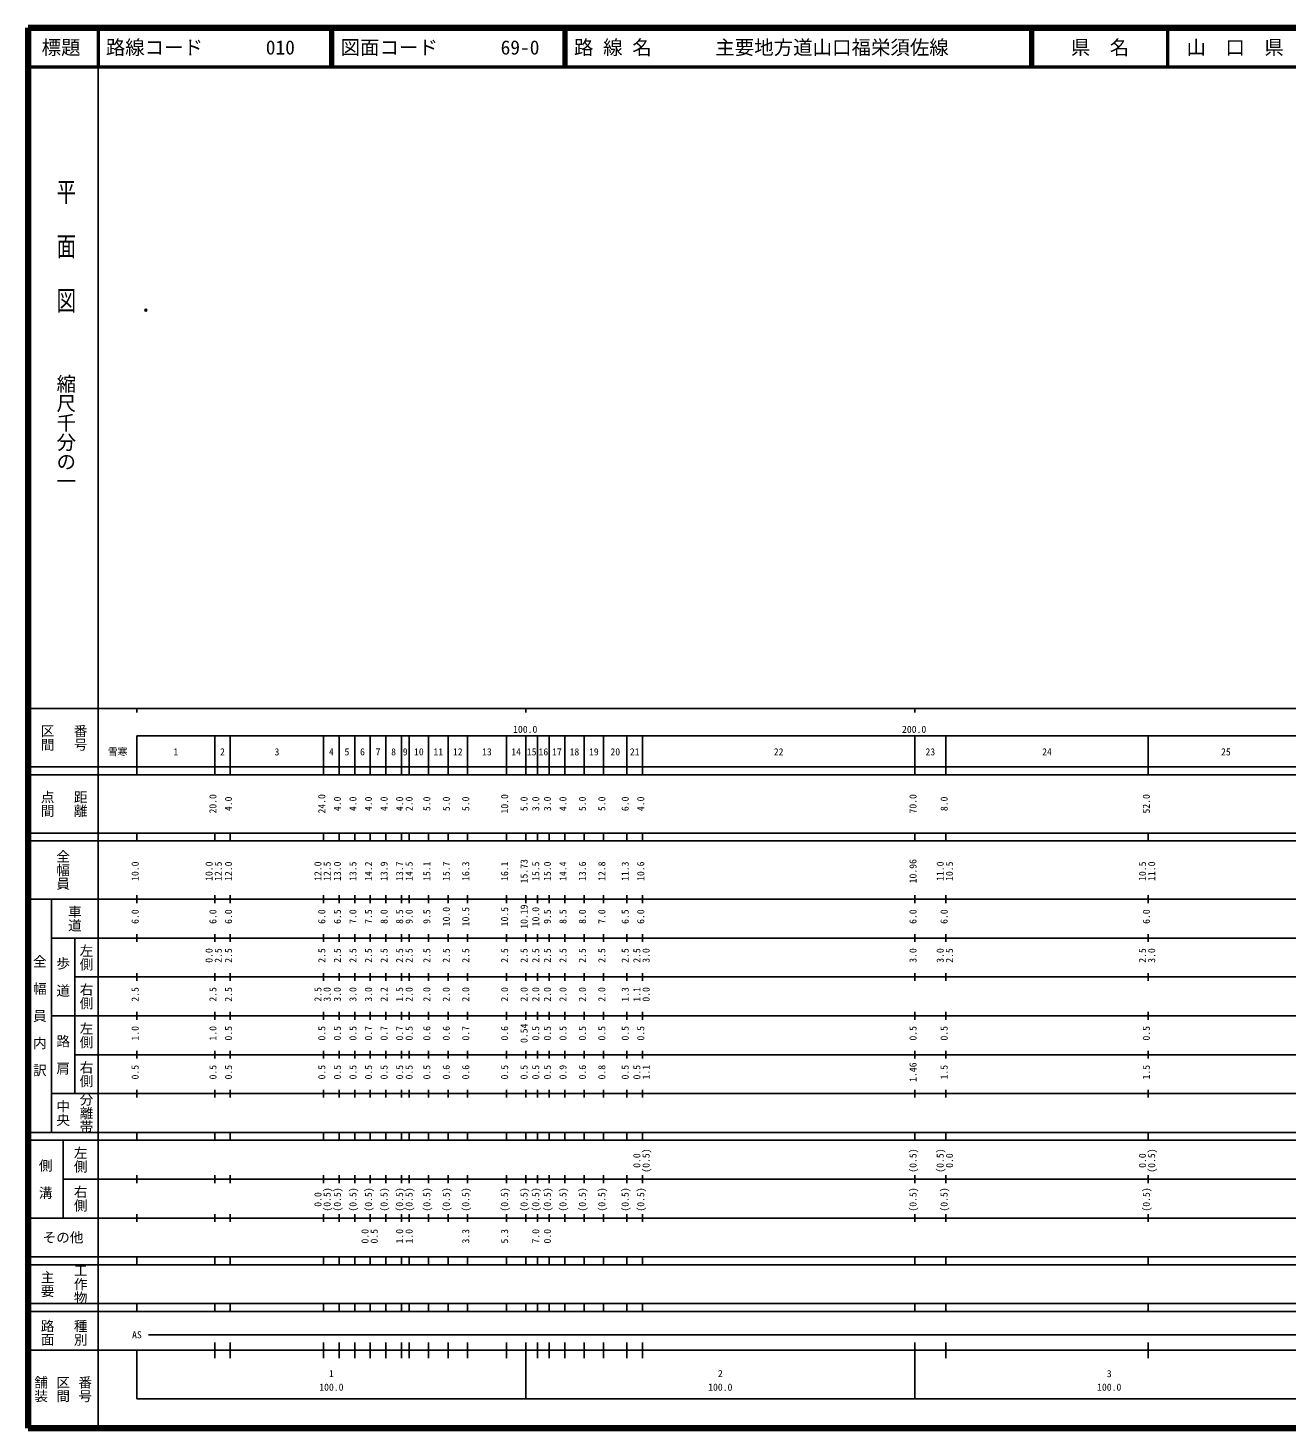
# Model space of a CAD drawing. Units: millimetres on the paper. Extents: x 40 to 680, y 20 to 380.
# Drawn here: x 40 to 363.7, y 20 to 380 of the extents above; entities that cross this region are included whole.
import ezdxf
from ezdxf.enums import TextEntityAlignment as Align

# ---------------------------------------------------------------- set-up
doc = ezdxf.new("R2010")
doc.units = ezdxf.units.MM
doc.header["$PDMODE"] = 32
doc.header["$PDSIZE"] = 0.5
doc.layers.add('M-OTRS', color=6, linetype='Continuous')
doc.layers.add('M-TTL-TXT', color=7, linetype='Continuous')
for name, color, linetype, lineweight in [('M-TTL', 2, 'Continuous', 140), ('M-TTL-BAND', 7, 'Continuous', 25), ('M-TTL-LINE', 7, 'Continuous', 50)]:
    doc.layers.add(name, color=color, linetype=linetype, lineweight=lineweight)
doc.styles.add('@ＭＳ ゴシック', font='')
doc.styles.add('ＭＳ ゴシック', font='')
doc.styles.get('@ＭＳ ゴシック').set_extended_font_data('@MS Gothic')
doc.styles.get('ＭＳ ゴシック').set_extended_font_data('MS Gothic')

msp = doc.modelspace()

# ---------------------------------------------------------------- linework, layer by layer
at = {"layer": 'M-OTRS'}
msp.add_point((70.319, 307.427), dxfattribs=at)
at = {"layer": 'M-TTL'}
for p, q in [((40, 380), (40, 20)), ((680, 380), (40, 380)), ((40, 20), (680, 20))]:
    msp.add_line(p, q, dxfattribs=at)
at = {"layer": 'M-TTL-BAND'}
for p, q in [((58, 370), (58, 20)), ((40, 205), (579, 205)), ((68, 205), (68, 204)), ((168, 205), (168, 204)), ((268, 205), (268, 204)), ((68, 198), (579, 198)), ((68, 198), (68, 188)), ((88, 188), (88, 198)), ((92, 188), (92, 198)), ((116, 188), (116, 198)), ((120, 188), (120, 198)), ((124, 188), (124, 198)), ((128, 188), (128, 198)), ((132, 188), (132, 198)), ((136, 188), (136, 198)), ((138, 188), (138, 198)), ((143, 188), (143, 198)), ((148, 188), (148, 198)), ((153, 188), (153, 198)), ((163, 188), (163, 198)), ((168, 188), (168, 198)), ((171, 188), (171, 198)), ((174, 188), (174, 198)), ((178, 188), (178, 198)), ((183, 188), (183, 198)), ((188, 188), (188, 198)), ((194, 188), (194, 198)), ((198, 188), (198, 198)), ((268, 188), (268, 198)), ((276, 188), (276, 198)), ((328, 188), (328, 198)), ((40, 190), (579, 190)), ((40, 188), (579, 188)), ((40, 173), (579, 173)), ((68, 171), (68, 173)), ((88, 171), (88, 173)), ((92, 171), (92, 173)), ((116, 171), (116, 173)), ((120, 171), (120, 173)), ((124, 171), (124, 173)), ((128, 171), (128, 173)), ((132, 171), (132, 173)), ((136, 171), (136, 173)), ((138, 171), (138, 173)), ((143, 171), (143, 173)), ((148, 171), (148, 173)), ((153, 171), (153, 173)), ((163, 171), (163, 173)), ((168, 171), (168, 173)), ((171, 171), (171, 173)), ((174, 171), (174, 173)), ((178, 171), (178, 173)), ((183, 171), (183, 173)), ((188, 171), (188, 173)), ((194, 171), (194, 173)), ((198, 171), (198, 173)), ((268, 171), (268, 173)), ((276, 171), (276, 173)), ((328, 171), (328, 173)), ((40, 171), (579, 171)), ((40, 156), (579, 156)), ((46, 96), (46, 156)), ((68, 155), (68, 157)), ((88, 155), (88, 157)), ((92, 155), (92, 157)), ((116, 155), (116, 157)), ((120, 155), (120, 157)), ((124, 155), (124, 157)), ((128, 155), (128, 157)), ((132, 155), (132, 157)), ((136, 155), (136, 157)), ((138, 155), (138, 157)), ((143, 155), (143, 157)), ((148, 155), (148, 157)), ((153, 155), (153, 157)), ((163, 155), (163, 157)), ((168, 155), (168, 157)), ((171, 155), (171, 157)), ((174, 155), (174, 157)), ((178, 155), (178, 157)), ((183, 155), (183, 157)), ((188, 155), (188, 157)), ((194, 155), (194, 157)), ((198, 155), (198, 157)), ((268, 155), (268, 157)), ((276, 155), (276, 157)), ((328, 155), (328, 157)), ((46, 146), (579, 146)), ((52, 146), (52, 106)), ((68, 145), (68, 147)), ((88, 145), (88, 147)), ((92, 145), (92, 147)), ((116, 145), (116, 147)), ((120, 145), (120, 147)), ((124, 145), (124, 147)), ((128, 145), (128, 147)), ((132, 145), (132, 147)), ((136, 145), (136, 147)), ((138, 145), (138, 147)), ((143, 145), (143, 147)), ((148, 145), (148, 147)), ((153, 145), (153, 147)), ((163, 145), (163, 147)), ((168, 145), (168, 147)), ((171, 145), (171, 147)), ((174, 145), (174, 147)), ((178, 145), (178, 147)), ((183, 145), (183, 147)), ((188, 145), (188, 147)), ((194, 145), (194, 147)), ((198, 145), (198, 147)), ((268, 145), (268, 147)), ((276, 145), (276, 147)), ((328, 145), (328, 147)), ((68, 135), (68, 137)), ((88, 135), (88, 137)), ((92, 135), (92, 137)), ((116, 135), (116, 137)), ((120, 135), (120, 137)), ((124, 135), (124, 137)), ((128, 135), (128, 137)), ((132, 135), (132, 137)), ((136, 135), (136, 137)), ((138, 135), (138, 137)), ((143, 135), (143, 137)), ((148, 135), (148, 137)), ((153, 135), (153, 137)), ((163, 135), (163, 137)), ((168, 135), (168, 137)), ((171, 135), (171, 137)), ((174, 135), (174, 137)), ((178, 135), (178, 137)), ((183, 135), (183, 137)), ((188, 135), (188, 137)), ((194, 135), (194, 137)), ((198, 135), (198, 137)), ((268, 135), (268, 137)), ((276, 135), (276, 137)), ((328, 135), (328, 137)), ((52, 136), (579, 136)), ((46, 126), (579, 126)), ((68, 125), (68, 127)), ((88, 125), (88, 127)), ((92, 125), (92, 127)), ((116, 125), (116, 127)), ((120, 125), (120, 127)), ((124, 125), (124, 127)), ((128, 125), (128, 127)), ((132, 125), (132, 127)), ((136, 125), (136, 127)), ((138, 125), (138, 127)), ((143, 125), (143, 127)), ((148, 125), (148, 127)), ((153, 125), (153, 127)), ((163, 125), (163, 127)), ((168, 125), (168, 127)), ((171, 125), (171, 127)), ((174, 125), (174, 127)), ((178, 125), (178, 127)), ((183, 125), (183, 127)), ((188, 125), (188, 127)), ((194, 125), (194, 127)), ((198, 125), (198, 127)), ((268, 125), (268, 127)), ((276, 125), (276, 127)), ((328, 125), (328, 127)), ((52, 116), (579, 116)), ((68, 115), (68, 117)), ((88, 115), (88, 117)), ((92, 115), (92, 117)), ((116, 115), (116, 117)), ((120, 115), (120, 117)), ((124, 115), (124, 117)), ((128, 115), (128, 117)), ((132, 115), (132, 117)), ((136, 115), (136, 117)), ((138, 115), (138, 117)), ((143, 115), (143, 117)), ((148, 115), (148, 117)), ((153, 115), (153, 117)), ((163, 115), (163, 117)), ((168, 115), (168, 117)), ((171, 115), (171, 117)), ((174, 115), (174, 117)), ((178, 115), (178, 117)), ((183, 115), (183, 117)), ((188, 115), (188, 117)), ((194, 115), (194, 117)), ((198, 115), (198, 117)), ((268, 115), (268, 117)), ((276, 115), (276, 117)), ((328, 115), (328, 117)), ((46, 106), (579, 106)), ((68, 105), (68, 107)), ((88, 105), (88, 107)), ((92, 105), (92, 107)), ((116, 105), (116, 107)), ((120, 105), (120, 107)), ((124, 105), (124, 107)), ((128, 105), (128, 107)), ((132, 105), (132, 107)), ((136, 105), (136, 107)), ((138, 105), (138, 107)), ((143, 105), (143, 107)), ((148, 105), (148, 107)), ((153, 105), (153, 107)), ((163, 105), (163, 107)), ((168, 105), (168, 107)), ((171, 105), (171, 107)), ((174, 105), (174, 107)), ((178, 105), (178, 107)), ((183, 105), (183, 107)), ((188, 105), (188, 107)), ((194, 105), (194, 107)), ((198, 105), (198, 107)), ((268, 105), (268, 107)), ((276, 105), (276, 107)), ((328, 105), (328, 107)), ((40, 96), (579, 96)), ((40, 94), (579, 94)), ((49, 94), (49, 74)), ((68, 94), (68, 96)), ((88, 94), (88, 96)), ((92, 94), (92, 96)), ((116, 94), (116, 96)), ((120, 94), (120, 96)), ((124, 94), (124, 96)), ((128, 94), (128, 96)), ((132, 94), (132, 96)), ((136, 94), (136, 96)), ((138, 94), (138, 96)), ((143, 94), (143, 96)), ((148, 94), (148, 96)), ((153, 94), (153, 96)), ((163, 94), (163, 96)), ((168, 94), (168, 96)), ((171, 94), (171, 96)), ((174, 94), (174, 96)), ((178, 94), (178, 96)), ((183, 94), (183, 96)), ((188, 94), (188, 96)), ((194, 94), (194, 96)), ((198, 94), (198, 96)), ((268, 94), (268, 96)), ((276, 94), (276, 96)), ((328, 94), (328, 96)), ((49, 84), (579, 84)), ((68, 83), (68, 85)), ((88, 83), (88, 85)), ((92, 83), (92, 85)), ((116, 83), (116, 85)), ((120, 83), (120, 85)), ((124, 83), (124, 85)), ((128, 83), (128, 85)), ((132, 83), (132, 85)), ((136, 83), (136, 85)), ((138, 83), (138, 85)), ((143, 83), (143, 85)), ((148, 83), (148, 85)), ((153, 83), (153, 85)), ((163, 83), (163, 85)), ((168, 83), (168, 85)), ((171, 83), (171, 85)), ((174, 83), (174, 85)), ((178, 83), (178, 85)), ((183, 83), (183, 85)), ((188, 83), (188, 85)), ((194, 83), (194, 85)), ((198, 83), (198, 85)), ((268, 83), (268, 85)), ((276, 83), (276, 85)), ((328, 83), (328, 85)), ((40, 74), (579, 74)), ((68, 73), (68, 75)), ((88, 73), (88, 75)), ((92, 73), (92, 75)), ((116, 73), (116, 75)), ((120, 73), (120, 75)), ((124, 73), (124, 75)), ((128, 73), (128, 75)), ((132, 73), (132, 75)), ((136, 73), (136, 75)), ((138, 73), (138, 75)), ((143, 73), (143, 75)), ((148, 73), (148, 75)), ((153, 73), (153, 75)), ((163, 73), (163, 75)), ((168, 73), (168, 75)), ((171, 73), (171, 75)), ((174, 73), (174, 75)), ((178, 73), (178, 75)), ((183, 73), (183, 75)), ((188, 73), (188, 75)), ((194, 73), (194, 75)), ((198, 73), (198, 75)), ((268, 73), (268, 75)), ((276, 73), (276, 75)), ((328, 73), (328, 75)), ((40, 64), (579, 64)), ((40, 62), (579, 62)), ((68, 62), (68, 64)), ((88, 62), (88, 64)), ((92, 62), (92, 64)), ((116, 62), (116, 64)), ((120, 62), (120, 64)), ((124, 62), (124, 64)), ((128, 62), (128, 64)), ((132, 62), (132, 64)), ((136, 62), (136, 64)), ((138, 62), (138, 64)), ((143, 62), (143, 64)), ((148, 62), (148, 64)), ((153, 62), (153, 64)), ((163, 62), (163, 64)), ((168, 62), (168, 64)), ((171, 62), (171, 64)), ((174, 62), (174, 64)), ((178, 62), (178, 64)), ((183, 62), (183, 64)), ((188, 62), (188, 64)), ((194, 62), (194, 64)), ((198, 62), (198, 64)), ((268, 62), (268, 64)), ((276, 62), (276, 64)), ((328, 62), (328, 64)), ((40, 52), (579, 52)), ((68, 50), (68, 52)), ((88, 50), (88, 52)), ((92, 50), (92, 52)), ((116, 50), (116, 52)), ((120, 50), (120, 52)), ((124, 50), (124, 52)), ((128, 50), (128, 52)), ((132, 50), (132, 52)), ((136, 50), (136, 52)), ((138, 50), (138, 52)), ((143, 50), (143, 52)), ((148, 50), (148, 52)), ((153, 50), (153, 52)), ((163, 50), (163, 52)), ((168, 50), (168, 52)), ((171, 50), (171, 52)), ((174, 50), (174, 52)), ((178, 50), (178, 52)), ((183, 50), (183, 52)), ((188, 50), (188, 52)), ((194, 50), (194, 52)), ((198, 50), (198, 52)), ((268, 50), (268, 52)), ((276, 50), (276, 52)), ((328, 50), (328, 52)), ((40, 50), (579, 50)), ((71, 44), (565, 44)), ((40, 40), (579, 40)), ((68, 40), (68, 27.5)), ((88, 38), (88, 42)), ((92, 38), (92, 42)), ((116, 38), (116, 42)), ((120, 38), (120, 42)), ((124, 38), (124, 42)), ((128, 38), (128, 42)), ((132, 38), (132, 42)), ((136, 38), (136, 42)), ((138, 38), (138, 42)), ((143, 38), (143, 42)), ((148, 38), (148, 42)), ((153, 38), (153, 42)), ((163, 38), (163, 42)), ((168, 27.5), (168, 42)), ((171, 38), (171, 42)), ((174, 38), (174, 42)), ((178, 38), (178, 42)), ((183, 38), (183, 42)), ((188, 38), (188, 42)), ((194, 38), (194, 42)), ((198, 38), (198, 42)), ((268, 27.5), (268, 42)), ((276, 38), (276, 42)), ((328, 38), (328, 42)), ((68, 27.5), (579, 27.5))]:
    msp.add_line(p, q, dxfattribs=at)
at = {"layer": 'M-TTL-LINE'}
for p, q in [((58, 380), (58, 370)), ((117.75, 380), (117.75, 370)), ((118.25, 380), (118.25, 370)), ((177.75, 380), (177.75, 370)), ((178.25, 380), (178.25, 370)), ((297.75, 380), (297.75, 370)), ((298.25, 380), (298.25, 370)), ((333, 380), (333, 370)), ((40, 370), (680, 370))]:
    msp.add_line(p, q, dxfattribs=at)

# ---------------------------------------------------------------- texts
at = {"layer": 'M-TTL-BAND', "style": '@ＭＳ ゴシック', "width": 1.4}
msp.add_text('平  面  図', height=3.666, rotation=270, dxfattribs=at).set_placement((49.777, 306.475), align=Align.MIDDLE_RIGHT)
at = {"layer": 'M-TTL-BAND', "style": '@ＭＳ ゴシック'}
msp.add_text('縮尺千分の一', height=3.666, rotation=270, dxfattribs=at).set_placement((49.777, 261.03), align=Align.MIDDLE_RIGHT)
for s, p in [('区間', (45, 197.5)), ('番号', (53.5, 197.5)), ('点間', (45, 180.5)), ('距離', (53.5, 180.5)), ('全幅員', (49, 163.5)), ('車道', (52, 151)), ('左側', (55, 141)), ('全\u3000幅\u3000員\u3000内\u3000訳', (43, 126)), ('歩\u3000道', (49, 136)), ('右側', (55, 131)), ('左側', (55, 121)), ('路\u3000肩', (49, 116)), ('右側', (55, 111)), ('分離帯', (55, 101)), ('中央', (49, 101)), ('左側', (53.5, 89)), ('側\u3000溝', (44.5, 84)), ('右側', (53.5, 79)), ('工作物', (53.5, 57)), ('主要', (45, 57)), ('路面', (45, 44.5)), ('種別', (53.5, 44.5)), ('舗装', (43.333, 30)), ('区間', (49, 30)), ('番号', (54.667, 30))]:
    msp.add_text(s, height=2.566, rotation=270, dxfattribs=at).set_placement(p, align=Align.MIDDLE_CENTER)
at = {"layer": 'M-TTL-BAND', "style": 'ＭＳ ゴシック'}
for s, p in [('100.0', (167.844, 198.195)), ('200.0', (267.844, 198.195)), ('雪寒', (63.065, 192.405)), ('1', (78, 192.405)), ('2', (90, 192.405)), ('3', (104, 192.405)), ('4', (118, 192.405)), ('5', (122, 192.405)), ('6', (126, 192.405)), ('7', (130, 192.405)), ('8', (134, 192.405)), ('9', (137, 192.405)), ('10', (140.5, 192.405)), ('11', (145.5, 192.405)), ('12', (150.5, 192.405)), ('13', (158, 192.405)), ('14', (165.5, 192.405)), ('15', (169.5, 192.405)), ('16', (172.5, 192.405)), ('17', (176, 192.405)), ('18', (180.5, 192.405)), ('19', (185.5, 192.405)), ('20', (191, 192.405)), ('21', (196, 192.405)), ('22', (233, 192.405)), ('23', (272, 192.405)), ('24', (302, 192.405)), ('25', (348, 192.405)), ('AS', (68, 42.5)), ('1', (118, 32.523)), ('2', (218, 32.523)), ('3', (318, 32.523)), ('100.0', (118, 29.033)), ('100.0', (218, 29.033)), ('100.0', (318, 29.033))]:
    msp.add_text(s, height=1.833, dxfattribs=at).set_placement(p, align=Align.BOTTOM_CENTER)
for s, p in [('20.0', (89, 180.5)), ('4.0', (93, 180.5)), ('24.0', (117, 180.5)), ('4.0', (121, 180.5)), ('4.0', (125, 180.5)), ('4.0', (129, 180.5)), ('4.0', (133, 180.5)), ('4.0', (137, 180.5)), ('2.0', (139.448, 180.5)), ('5.0', (144, 180.5)), ('5.0', (149, 180.5)), ('5.0', (154, 180.5)), ('10.0', (164, 180.5)), ('5.0', (169, 180.5)), ('3.0', (172, 180.5)), ('3.0', (175, 180.5)), ('4.0', (179, 180.5)), ('5.0', (184, 180.5)), ('5.0', (189, 180.5)), ('6.0', (195, 180.5)), ('4.0', (199, 180.5)), ('70.0', (269, 180.5)), ('8.0', (277, 180.5)), ('52.0', (329, 180.5)), ('15.73', (169, 163.174)), ('10.96', (269, 163.174)), ('10.0', (69, 163.174)), ('10.0', (88, 163.174)), ('12.5', (90.37, 163.174)), ('12.0', (93, 163.174)), ('12.0', (116, 163.174)), ('12.5', (118.37, 163.174)), ('13.0', (121, 163.174)), ('13.5', (125, 163.174)), ('14.2', (129, 163.174)), ('13.9', (133, 163.174)), ('13.7', (137, 163.174)), ('14.5', (139.448, 163.174)), ('15.1', (144, 163.174)), ('15.7', (149, 163.174)), ('16.3', (154, 163.174)), ('16.1', (164, 163.174)), ('15.5', (172, 163.174)), ('15.0', (175, 163.174)), ('14.4', (179, 163.174)), ('13.6', (184, 163.174)), ('12.8', (189, 163.174)), ('11.3', (195, 163.174)), ('10.6', (199, 163.174)), ('11.0', (276, 163.174)), ('10.5', (278.37, 163.174)), ('10.5', (328, 163.174)), ('11.0', (330.37, 163.174)), ('6.0', (69, 151.5)), ('6.0', (89, 151.5)), ('6.0', (93, 151.5)), ('6.0', (117, 151.5)), ('6.5', (121, 151.5)), ('7.0', (125, 151.5)), ('7.5', (129, 151.5)), ('8.0', (133, 151.5)), ('8.5', (137, 151.5)), ('9.0', (139.448, 151.5)), ('9.5', (144, 151.5)), ('10.0', (149, 151.5)), ('10.5', (154, 151.5)), ('10.5', (164, 151.5)), ('10.19', (169, 151.5)), ('10.0', (172, 151.5)), ('9.5', (175, 151.5)), ('8.5', (179, 151.5)), ('8.0', (184, 151.5)), ('7.0', (189, 151.5)), ('6.5', (195, 151.5)), ('6.0', (199, 151.5)), ('6.0', (269, 151.5)), ('6.0', (277, 151.5)), ('6.0', (329, 151.5)), ('0.0', (88, 141.5)), ('2.5', (90.37, 141.5)), ('2.5', (93, 141.5)), ('2.5', (117, 141.5)), ('2.5', (121, 141.5)), ('2.5', (125, 141.5)), ('2.5', (129, 141.5)), ('2.5', (133, 141.5)), ('2.5', (137, 141.5)), ('2.5', (139.448, 141.5)), ('2.5', (144, 141.5)), ('2.5', (149, 141.5)), ('2.5', (154, 141.5)), ('2.5', (164, 141.5)), ('2.5', (169, 141.5)), ('2.5', (172, 141.5)), ('2.5', (175, 141.5)), ('2.5', (179, 141.5)), ('2.5', (184, 141.5)), ('2.5', (189, 141.5)), ('2.5', (195, 141.5)), ('2.5', (198, 141.5)), ('3.0', (200.37, 141.5)), ('3.0', (269, 141.5)), ('3.0', (276, 141.5)), ('2.5', (278.37, 141.5)), ('2.5', (328, 141.5)), ('3.0', (330.37, 141.5)), ('2.5', (69, 131.5)), ('2.5', (89, 131.5)), ('2.5', (93, 131.5)), ('2.5', (116, 131.5)), ('3.0', (118.37, 131.5)), ('3.0', (121, 131.5)), ('3.0', (125, 131.5)), ('3.0', (129, 131.5)), ('2.2', (133, 131.5)), ('1.5', (137, 131.5)), ('2.0', (139.448, 131.5)), ('2.0', (144, 131.5)), ('2.0', (149, 131.5)), ('2.0', (154, 131.5)), ('2.0', (164, 131.5)), ('2.0', (169, 131.5)), ('2.0', (172, 131.5)), ('2.0', (175, 131.5)), ('2.0', (179, 131.5)), ('2.0', (184, 131.5)), ('2.0', (189, 131.5)), ('1.3', (195, 131.5)), ('1.1', (198, 131.5)), ('0.0', (200.37, 131.5)), ('1.0', (69, 121.5)), ('1.0', (89, 121.5)), ('0.5', (93, 121.5)), ('0.5', (117, 121.5)), ('0.5', (121, 121.5)), ('0.5', (125, 121.5)), ('0.7', (129, 121.5)), ('0.7', (133, 121.5)), ('0.7', (137, 121.5)), ('0.5', (139.448, 121.5)), ('0.6', (144, 121.5)), ('0.6', (149, 121.5)), ('0.7', (154, 121.5)), ('0.6', (164, 121.5)), ('0.54', (169, 121.5)), ('0.5', (172, 121.5)), ('0.5', (175, 121.5)), ('0.5', (179, 121.5)), ('0.5', (184, 121.5)), ('0.5', (189, 121.5)), ('0.5', (195, 121.5)), ('0.5', (199, 121.5)), ('0.5', (269, 121.5)), ('0.5', (277, 121.5)), ('0.5', (329, 121.5)), ('0.5', (69, 111.5)), ('0.5', (89, 111.5)), ('0.5', (93, 111.5)), ('0.5', (117, 111.5)), ('0.5', (121, 111.5)), ('0.5', (125, 111.5)), ('0.5', (129, 111.5)), ('0.5', (133, 111.5)), ('0.5', (137, 111.5)), ('0.5', (139.448, 111.5)), ('0.5', (144, 111.5)), ('0.6', (149, 111.5)), ('0.6', (154, 111.5)), ('0.5', (164, 111.5)), ('0.5', (169, 111.5)), ('0.5', (172, 111.5)), ('0.5', (175, 111.5)), ('0.9', (179, 111.5)), ('0.6', (184, 111.5)), ('0.8', (189, 111.5)), ('0.5', (195, 111.5)), ('0.5', (198, 111.5)), ('1.1', (200.37, 111.5)), ('1.46', (269, 111.5)), ('1.5', (277, 111.5)), ('1.5', (329, 111.5)), ('0.0', (198, 88.764)), ('(0.5)', (200.37, 88.764)), ('(0.5)', (269, 88.764)), ('(0.5)', (276, 88.764)), ('0.0', (278.37, 88.764)), ('0.0', (328, 88.764)), ('(0.5)', (330.37, 88.764)), ('0.0', (116, 78.764)), ('(0.5)', (118.37, 78.764)), ('(0.5)', (121, 78.764)), ('(0.5)', (125, 78.764)), ('(0.5)', (129, 78.764)), ('(0.5)', (133, 78.764)), ('(0.5)', (137, 78.764)), ('(0.5)', (139.448, 78.764)), ('(0.5)', (144, 78.764)), ('(0.5)', (149, 78.764)), ('(0.5)', (154, 78.764)), ('(0.5)', (164, 78.764)), ('(0.5)', (169, 78.764)), ('(0.5)', (172, 78.764)), ('(0.5)', (175, 78.764)), ('(0.5)', (179, 78.764)), ('(0.5)', (184, 78.764)), ('(0.5)', (189, 78.764)), ('(0.5)', (195, 78.764)), ('(0.5)', (199, 78.764)), ('(0.5)', (269, 78.764)), ('(0.5)', (277, 78.764)), ('(0.5)', (329, 78.764)), ('0.0', (128.098, 69.314)), ('0.5', (130.461, 69.314)), ('1.0', (137, 69.314)), ('1.0', (139.448, 69.314)), ('3.3', (154, 69.314)), ('5.3', (164, 69.314)), ('7.0', (172, 69.314)), ('0.0', (175, 69.314))]:
    msp.add_text(s, height=1.833, rotation=90, dxfattribs=at).set_placement(p, align=Align.BOTTOM_CENTER)
msp.add_text('その他', height=2.566, dxfattribs=at).set_placement((49, 69), align=Align.MIDDLE_CENTER)
at = {"layer": 'M-TTL-TXT', "style": 'ＭＳ ゴシック'}
for s, p in [('標題', (48.5, 375)), ('県\u3000名', (315.625, 375)), ('山\u3000口\u3000県', (350.375, 375))]:
    msp.add_text(s, height=3.666, dxfattribs=at).set_placement(p, align=Align.MIDDLE_CENTER)
for s, p in [('路線コード', (60, 375)), ('010', (101.142, 375)), ('図面コード', (120.38, 375)), ('69-0', (161.521, 375)), ('路 線 名', (180.38, 375)), ('主要地方道山口福栄須佐線', (216.734, 375))]:
    msp.add_text(s, height=3.666, dxfattribs=at).set_placement(p, align=Align.MIDDLE_LEFT)

doc.saveas('drawing.dxf')
